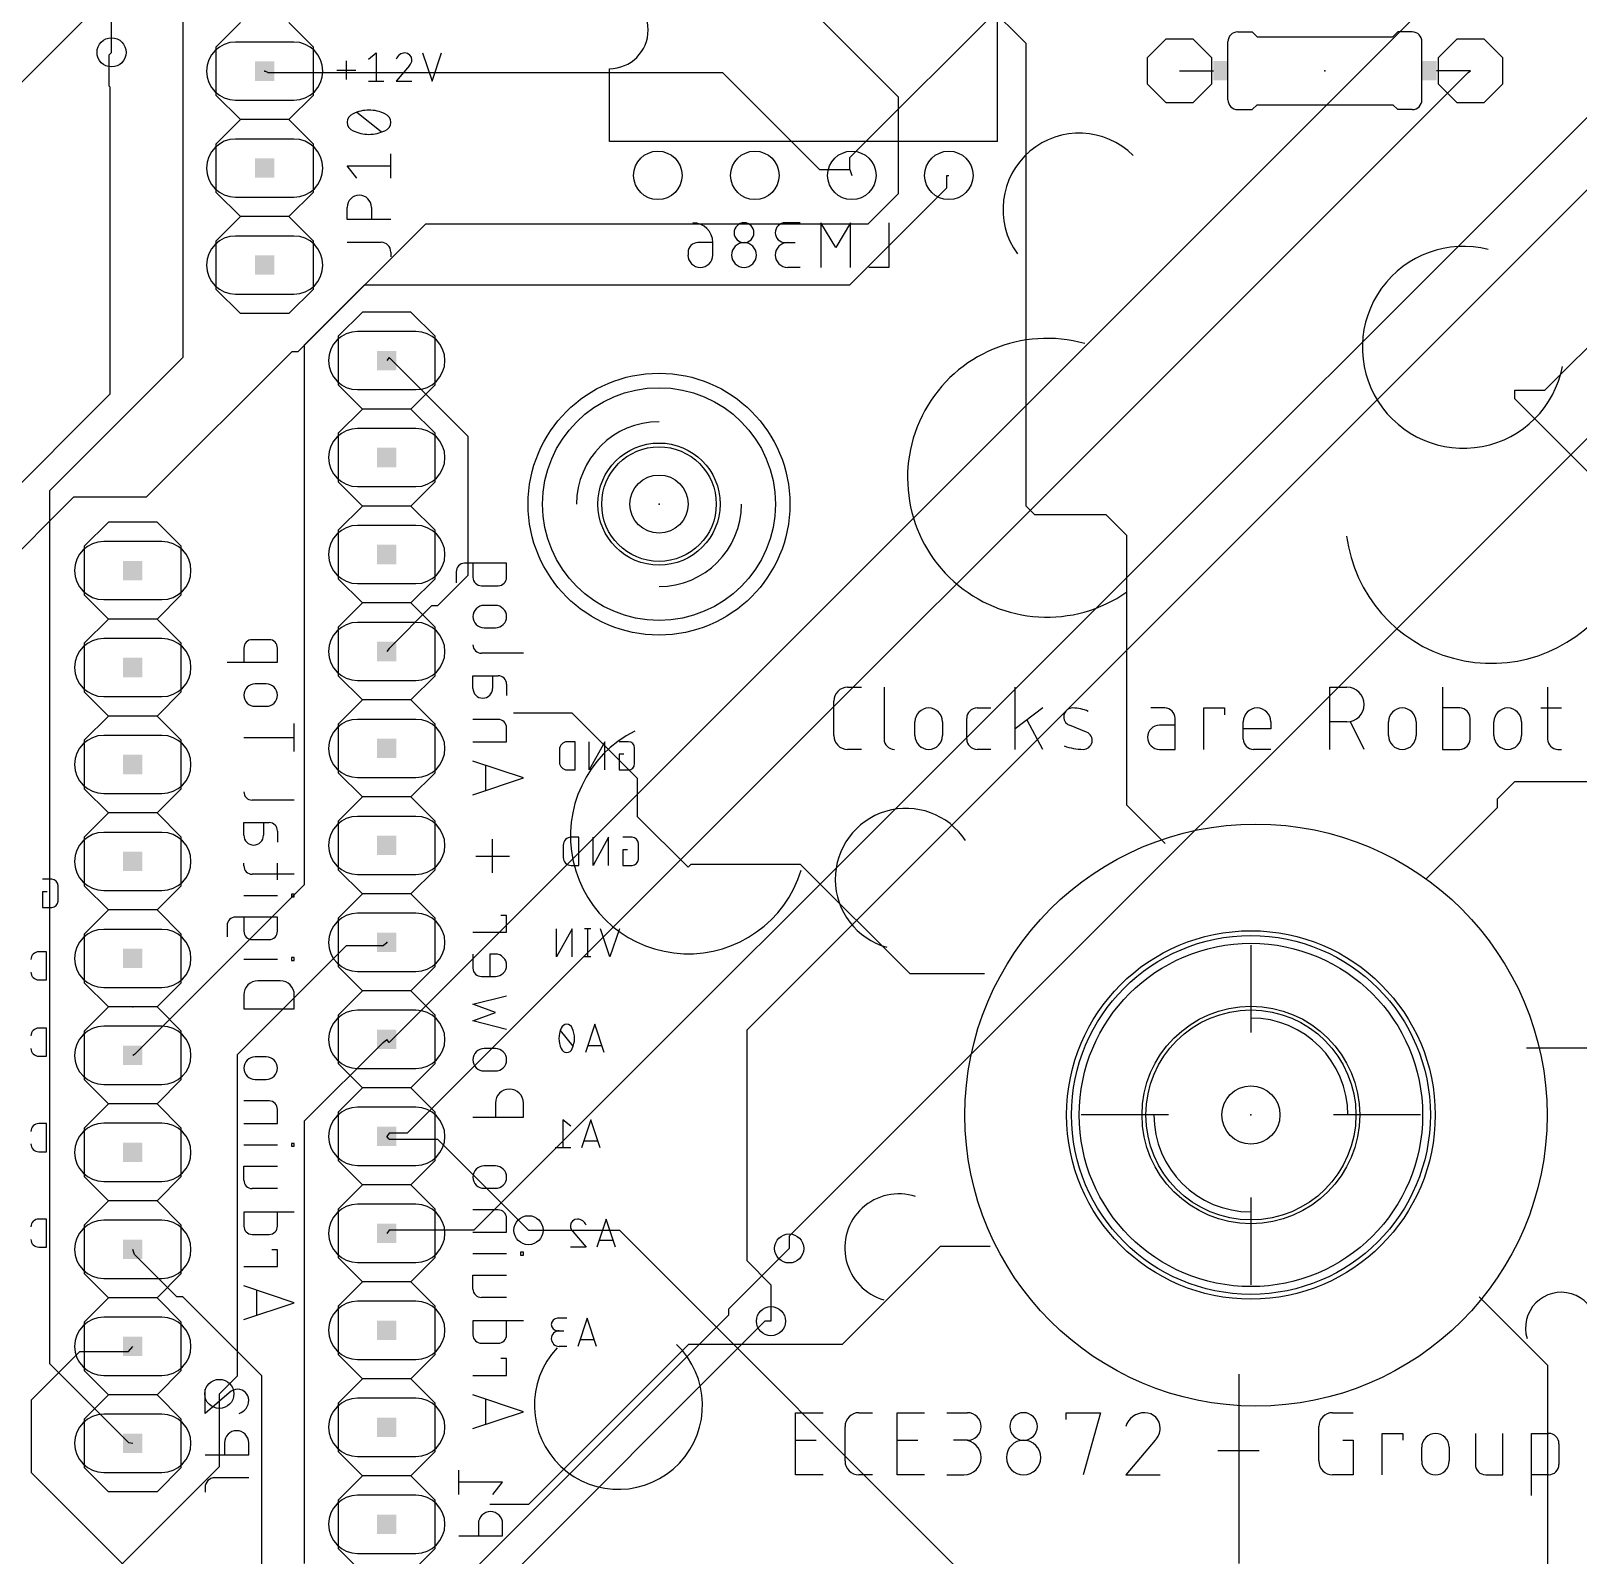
# Model space of a CAD drawing. Extents: x -9 to 98, y -9 to 98.
# Drawn here: x 12.05 to 52.57, y 31.97 to 71.89 of the extents above; entities that cross this region are included whole.
import ezdxf

# ---------------------------------------------------------------- set-up
doc = ezdxf.new("R2010")
doc.units = 0
for name, color, linetype in [('1', 12, 'CONTINUOUS'), ('16', 132, 'CONTINUOUS'), ('17', 110, 'CONTINUOUS'), ('18', 110, 'CONTINUOUS'), ('20', 31, 'CONTINUOUS'), ('21', 253, 'CONTINUOUS'), ('22', 253, 'CONTINUOUS'), ('23', 53, 'CONTINUOUS'), ('24', 53, 'CONTINUOUS'), ('25', 253, 'CONTINUOUS'), ('26', 253, 'CONTINUOUS'), ('39', 12, 'CONTINUOUS'), ('40', 132, 'CONTINUOUS'), ('41', 12, 'CONTINUOUS'), ('42', 132, 'CONTINUOUS'), ('51', 253, 'CONTINUOUS'), ('52', 253, 'CONTINUOUS')]:
    doc.layers.add(name, color=color, linetype=linetype)

# ---------------------------------------------------------------- blocks, each defined once
blk = doc.blocks.new('ROUNDP')
blk.add_circle((0, 0), 0.5)
blk = doc.blocks.new('RECT')
blk.add_solid([(-0.5, -0.5), (0.5, -0.5), (-0.5, 0.5), (0.5, 0.5)])
blk = doc.blocks.new('LONGP100')
blk.add_lwpolyline([(-0.5, -0.5), (0.5, -0.5, 1), (0.5, 0.5), (-0.5, 0.5, 1)], format="xyb", close=True)
blk = doc.blocks.new('OCTAGONP')
blk.add_lwpolyline([(-0.5, -0.2071), (-0.5, 0.2071), (-0.2071, 0.5), (0.2071, 0.5), (0.5, 0.2071), (0.5, -0.2071), (0.2071, -0.5), (-0.2071, -0.5)], close=True)
blk = doc.blocks.new('ROUNDV')
blk.add_circle((0, 0), 0.5)

msp = doc.modelspace()

# ---------------------------------------------------------------- linework, layer by layer
at = {"layer": '1'}
for p, q in [((17.145, 75.8825), (10.3187, 69.0563)), ((29.6863, 75.2475), (34.7662, 70.1675)), ((16.0338, 72.5487), (16.0338, 63.3413)), ((21.4313, 45.4025), (48.895, 72.8663)), ((14.099, 71.266), (14.164, 71.331)), ((14.099, 70.446), (14.099, 71.266)), ((54.2925, 71.12), (23.6538, 40.4813)), ((18.2563, 70.8025), (18.1745, 70.8398)), ((18.2563, 70.8025), (30.1625, 70.8025)), ((49.6887, 70.8025), (21.9075, 43.0213)), ((30.1625, 70.8025), (32.7025, 68.2625)), ((49.6887, 70.8025), (49.75, 70.85)), ((14.1285, 70.4165), (14.099, 70.446)), ((14.1285, 62.3885), (14.1285, 70.4165)), ((34.7662, 70.1675), (34.7662, 67.6275)), ((53.34, 68.2625), (30.7975, 45.72)), ((59.8488, 68.2625), (31.9088, 40.3225)), ((32.7025, 68.2625), (33.4963, 68.2625)), ((33.4963, 68.2625), (33.55, 68.11)), ((34.7662, 67.6275), (33.9725, 66.8338)), ((22.3838, 66.8338), (19.2088, 63.6588)), ((33.9725, 66.8338), (22.3838, 66.8338)), ((19.2088, 63.6588), (19.2088, 49.53)), ((16.0338, 63.3413), (12.5412, 59.8488)), ((21.4313, 63.3413), (21.37, 63.26)), ((21.4313, 63.3413), (23.495, 61.2775)), ((9.8425, 58.1025), (14.1285, 62.3885)), ((23.495, 61.2775), (23.495, 57.6263)), ((12.5412, 59.8488), (12.5412, 36.9888)), ((23.495, 57.6263), (22.7013, 56.8325)), ((22.5425, 56.8325), (21.4313, 55.7213)), ((22.7013, 56.8325), (22.5425, 56.8325)), ((21.4313, 55.7213), (21.37, 55.64)), ((19.2088, 49.53), (14.7637, 45.085)), ((21.2725, 45.4025), (19.2088, 43.3388)), ((21.2725, 45.4025), (21.37, 45.48)), ((21.4313, 45.4025), (21.37, 45.48)), ((30.7975, 45.72), (30.7975, 39.6875)), ((14.7637, 45.085), (14.72, 45.06)), ((19.2088, 43.3388), (19.2088, 31.75)), ((21.4313, 43.0213), (21.37, 42.94)), ((21.9075, 43.0213), (21.4313, 43.0213)), ((21.4313, 40.4813), (21.37, 40.4)), ((23.6538, 40.4813), (21.4313, 40.4813)), ((25.0825, 40.4813), (27.4638, 40.4813)), ((27.4638, 40.4813), (44.45, 23.495)), ((31.9088, 40.3225), (31.9088, 40.005)), ((14.7637, 39.8463), (14.72, 39.98)), ((15.875, 38.735), (14.7637, 39.8463)), ((30.7975, 39.6875), (31.4325, 39.0525)), ((31.4325, 39.0525), (31.4325, 38.1)), ((16.0338, 38.735), (15.875, 38.735)), ((18.0975, 36.6713), (16.0338, 38.735)), ((12.5412, 36.9888), (14.605, 34.925)), ((18.0975, 31.2738), (18.0975, 36.6713)), ((16.9863, 34.29), (16.9863, 36.195)), ((14.605, 34.925), (14.72, 34.9)), ((12.8588, 30.1625), (16.9863, 34.29))]:
    msp.add_line(p, q, dxfattribs=at)
at = {"layer": '16'}
for p, q in [((14.164, 71.331), (14.164, 77.2561)), ((33.4963, 68.58), (37.6238, 72.7075)), ((33.4963, 68.2625), (33.4963, 68.58)), ((33.4963, 68.2625), (33.55, 68.11)), ((36.0363, 68.1038), (36.09, 68.11)), ((36.0363, 67.7863), (36.0363, 68.1038)), ((33.4963, 65.2463), (36.0363, 67.7863)), ((19.05, 63.5), (20.7963, 65.2463)), ((20.7963, 65.2463), (33.4963, 65.2463)), ((15.0813, 59.69), (18.8912, 63.5)), ((18.8912, 63.5), (19.05, 63.5)), ((7.9375, 54.4513), (13.1763, 59.69)), ((13.1763, 59.69), (15.0813, 59.69)), ((17.4625, 45.085), (20.32, 47.9425)), ((20.32, 47.9425), (21.2725, 47.9425)), ((21.2725, 47.9425), (21.37, 48.02)), ((17.4625, 36.6713), (17.4625, 45.085)), ((21.4313, 42.8625), (21.37, 42.94)), ((21.4313, 42.8625), (22.7013, 42.8625)), ((22.7013, 42.8625), (25.0825, 40.4813)), ((31.9088, 40.005), (30.3213, 38.4175)), ((30.3213, 38.2587), (22.86, 30.7975)), ((31.2738, 38.1), (23.6538, 30.48)), ((30.3213, 38.4175), (30.3213, 38.2587)), ((31.4325, 38.1), (31.2738, 38.1)), ((12.065, 36.0363), (13.335, 37.3062)), ((13.335, 37.3062), (14.605, 37.3062)), ((14.605, 37.3062), (14.72, 37.44)), ((16.9863, 36.195), (17.4625, 36.6713)), ((12.065, 34.1313), (12.065, 36.0363)), ((15.3988, 30.7975), (12.065, 34.1313))]:
    msp.add_line(p, q, dxfattribs=at)
at = {"layer": '20'}
for centre, radius in [((28.5, 59.5), 1.5), ((44, 43.5), 2.75)]:
    msp.add_circle(centre, radius, dxfattribs=at)
at = {"layer": '21'}
for p, q in [((38.1127, 71.5645), (37.0967, 72.5805)), ((16.9045, 71.4748), (17.5395, 72.1098)), ((18.8095, 72.1098), (19.4445, 71.4748)), ((16.9045, 70.2048), (16.9045, 71.4748)), ((19.4445, 71.4748), (19.4445, 70.2048)), ((20.8883, 71.152), (21.0929, 71.3157)), ((21.0929, 71.3157), (21.0929, 70.5791)), ((22.3104, 71.3157), (22.556, 70.5791)), ((22.556, 70.5791), (22.8015, 71.3157)), ((38.1127, 59.4487), (38.1127, 71.5645)), ((20.3126, 70.62), (20.3126, 71.1111)), ((21.9677, 70.9883), (21.6198, 70.5791)), ((20.0671, 70.8656), (20.5582, 70.8656)), ((20.8883, 70.5791), (21.2975, 70.5791)), ((21.6198, 70.5791), (22.0291, 70.5791)), ((17.5395, 69.5698), (16.9045, 70.2048)), ((19.4445, 70.2048), (18.8095, 69.5698)), ((17.5395, 69.5698), (16.9045, 68.9348)), ((18.8095, 69.5698), (17.5395, 69.5698)), ((19.4445, 68.9348), (18.8095, 69.5698)), ((16.9045, 67.6648), (16.9045, 68.9348)), ((19.4445, 68.9348), (19.4445, 67.6648)), ((51.7017, 62.484), (57.4421, 68.2244)), ((17.5395, 67.0298), (16.9045, 67.6648)), ((19.4445, 67.6648), (18.8095, 67.0298)), ((17.5395, 67.0298), (16.9045, 66.3948)), ((18.8095, 67.0298), (17.5395, 67.0298)), ((19.4445, 66.3948), (18.8095, 67.0298)), ((16.9045, 65.1248), (16.9045, 66.3948)), ((19.4445, 66.3948), (19.4445, 65.1248)), ((17.5395, 64.4898), (16.9045, 65.1248)), ((19.4445, 65.1248), (18.8095, 64.4898)), ((18.8095, 64.4898), (17.5395, 64.4898)), ((50.9143, 62.2554), (50.9143, 62.484)), ((50.9143, 62.484), (51.7017, 62.484)), ((53.2511, 59.9186), (50.9143, 62.2554)), ((38.3413, 59.2201), (38.1127, 59.4487)), ((40.2082, 59.2201), (38.3413, 59.2201)), ((40.7543, 58.674), (40.2082, 59.2201)), ((40.7543, 57.2008), (40.7543, 58.674)), ((40.7543, 51.6128), (40.7543, 57.2008)), ((33.4374, 54.7018), (33.7987, 54.7018)), ((34.3925, 54.7018), (34.3925, 53.3471)), ((37.8246, 53.0762), (37.8246, 54.7018)), ((46.0632, 53.0762), (46.0632, 54.7018)), ((46.0632, 54.7018), (46.5148, 54.7018)), ((49.0174, 54.7018), (49.0174, 53.0762)), ((51.7704, 54.7018), (51.7704, 53.3471)), ((33.0762, 53.4374), (33.0762, 54.3406)), ((26.2255, 54.0258), (24.6888, 54.0258)), ((27.94, 52.3113), (26.2255, 54.0258)), ((36.559, 53.3471), (36.559, 53.889)), ((36.8299, 54.1599), (37.1912, 54.1599)), ((38.5471, 54.1599), (37.8246, 53.6181)), ((41.7429, 54.1599), (41.3817, 54.1599)), ((42.0139, 53.0762), (42.0139, 53.889)), ((42.7661, 53.0762), (42.7661, 54.1599)), ((42.7661, 54.1599), (43.308, 54.1599)), ((43.308, 54.1599), (43.308, 53.9793)), ((49.469, 54.1599), (49.0174, 54.1599)), ((49.7399, 53.3471), (49.7399, 53.889)), ((51.5898, 54.1599), (52.1316, 54.1599)), ((35.2025, 53.4374), (35.2025, 53.7987)), ((35.925, 53.7987), (35.925, 53.4374)), ((38.5471, 53.0762), (38.1407, 53.8438)), ((39.6973, 53.5278), (39.2458, 53.7084)), ((42.0139, 53.7084), (41.6075, 53.7084)), ((43.7997, 53.3471), (43.7997, 53.7987)), ((44.5222, 53.6181), (43.7997, 53.6181)), ((44.5222, 53.7987), (44.5222, 53.6181)), ((46.5148, 53.7987), (46.0632, 53.7987)), ((46.9663, 53.0762), (46.6051, 53.7987)), ((47.6033, 53.4374), (47.6033, 53.7987)), ((48.3258, 53.7987), (48.3258, 53.4374)), ((50.3648, 53.4374), (50.3648, 53.7987)), ((51.0873, 53.7987), (51.0873, 53.4374)), ((33.7987, 53.0762), (33.4374, 53.0762)), ((37.1912, 53.0762), (36.8299, 53.0762)), ((41.6075, 53.0762), (42.0139, 53.0762)), ((44.5222, 53.0762), (44.0706, 53.0762)), ((49.0174, 53.0762), (49.469, 53.0762)), ((52.0413, 53.0762), (52.1316, 53.0762)), ((27.94, 51.308), (27.94, 52.3113)), ((50.4571, 51.7779), (50.9143, 52.2351)), ((50.9143, 52.2351), (54.102, 52.2351)), ((41.7576, 50.6095), (40.7543, 51.6128)), ((48.5902, 49.6824), (50.4571, 51.5493)), ((50.4571, 51.5493), (50.4571, 51.7779)), ((29.2608, 49.9872), (27.94, 51.308)), ((29.337, 50.0634), (29.2608, 49.9872)), ((32.2072, 50.0634), (29.337, 50.0634)), ((35.0774, 47.1932), (32.2072, 50.0634)), ((44, 47.945), (44, 45.659)), ((37.0205, 47.1932), (35.0774, 47.1932)), ((51.2191, 45.2628), (59.436, 45.2628)), ((41.841, 43.5), (39.555, 43.5)), ((48.445, 43.5), (46.159, 43.5)), ((44, 41.341), (44, 39.055)), ((35.8648, 40.0558), (33.2994, 37.4904)), ((37.1729, 40.0558), (35.8648, 40.0558)), ((49.9745, 38.735), (51.7652, 36.9443)), ((29.2735, 37.4904), (25.0825, 33.2994)), ((33.2994, 37.4904), (29.2735, 37.4904)), ((51.7652, 36.9443), (51.7652, 30.4292)), ((43.688, 36.7157), (43.688, 31.75)), ((32.0762, 34.0762), (32.0762, 35.7018)), ((32.0762, 35.7018), (32.7987, 35.7018)), ((33.7331, 35.7018), (34.0944, 35.7018)), ((34.7335, 34.0762), (34.7335, 35.7018)), ((34.7335, 35.7018), (35.456, 35.7018)), ((36.0331, 35.7018), (36.575, 35.7018)), ((39.1594, 35.5212), (39.1594, 35.7018)), ((39.1594, 35.7018), (40.0625, 35.7018)), ((40.0625, 35.7018), (39.6109, 34.0762)), ((46.1378, 35.7018), (46.6797, 35.7018)), ((33.3719, 34.4374), (33.3719, 35.3406)), ((45.7766, 34.4374), (45.7766, 35.3406)), ((32.0762, 34.9793), (32.6181, 34.9793)), ((34.7335, 34.9793), (35.2754, 34.9793)), ((36.575, 34.9793), (36.2138, 34.9793)), ((41.4901, 34.9793), (40.7225, 34.0762)), ((46.4088, 34.9793), (46.6797, 34.9793)), ((46.6797, 34.9793), (46.6797, 34.0762)), ((47.4385, 34.0762), (47.4385, 35.1599)), ((47.4385, 35.1599), (47.9804, 35.1599)), ((47.9804, 35.1599), (47.9804, 34.9793)), ((49.8789, 35.1599), (49.8789, 34.3471)), ((50.6014, 34.0762), (50.6014, 35.1599)), ((51.3452, 33.5343), (51.3452, 35.1599)), ((51.3452, 35.1599), (51.7967, 35.1599)), ((52.0676, 34.889), (52.0676, 34.3471)), ((43.1332, 34.7084), (44.2169, 34.7084)), ((48.4721, 34.4374), (48.4721, 34.7987)), ((49.1946, 34.7987), (49.1946, 34.4374)), ((32.7987, 34.0762), (32.0762, 34.0762)), ((34.0944, 34.0762), (33.7331, 34.0762)), ((35.456, 34.0762), (34.7335, 34.0762)), ((36.0331, 34.0762), (36.4847, 34.0762)), ((40.7225, 34.0762), (41.6256, 34.0762)), ((46.6797, 34.0762), (46.1378, 34.0762)), ((50.1498, 34.0762), (50.6014, 34.0762)), ((51.7967, 34.0762), (51.3452, 34.0762)), ((25.0825, 33.2994), (24.0665, 33.2994))]:
    msp.add_line(p, q, dxfattribs=at)
for centre, radius in [((44.1325, 43.4975), 7.6228), ((44, 43.5), 4.4958), ((44, 43.5), 2.85)]:
    msp.add_circle(centre, radius, dxfattribs=at)
for centre, radius, start, end in [((21.8449, 71.0791), 0.2366, 90.0001, 162.0546), ((21.8449, 71.1316), 0.1842, 0, 90), ((21.8313, 71.1316), 0.1978, 313.6027, 359.9995), ((39.5065, 67.2184), 1.9978, 44.9903, 215.697), ((49.5633, 63.6056), 2.6432, 75.7073, 349.1119), ((38.6591, 60.1899), 3.6502, 74.2586, 305.0288), ((50.298, 59.1503), 3.822, 187.3513, 322.4276), ((33.4374, 54.3406), 0.3612, 90.0005, 180), ((46.5148, 54.2502), 0.4516, 270, 90), ((35.5638, 53.7987), 0.3612, 0, 180), ((36.8299, 53.889), 0.2709, 90, 180), ((39.3328, 53.9258), 0.2342, 89.1818, 248.1988), ((39.3215, 53.1345), 1.0256, 65.7611, 89.1818), ((41.7429, 53.889), 0.2709, 0, 90), ((44.1609, 53.7987), 0.3612, 0, 180), ((47.9645, 53.7987), 0.3612, 0, 180), ((49.469, 53.889), 0.2709, 0, 90), ((50.726, 53.7987), 0.3612, 0, 180), ((29.2665, 50.8069), 3.0862, 117.0337, 343.1256), ((39.6104, 53.3103), 0.2342, 269.1818, 68.1988), ((41.6075, 53.3923), 0.3161, 90, 270), ((33.4374, 53.4374), 0.3612, 180, 270), ((34.6635, 53.3471), 0.2709, 180, 270), ((35.5638, 53.4374), 0.3612, 180, 0), ((36.8299, 53.3471), 0.2709, 180, 270), ((39.6289, 54.6076), 1.5316, 250.2089, 269.1818), ((44.0706, 53.3471), 0.2709, 180, 270), ((47.9645, 53.4374), 0.3612, 180, 0), ((49.469, 53.3471), 0.2709, 270, 359.9993), ((50.726, 53.4374), 0.3612, 180, 0), ((52.0413, 53.3471), 0.2709, 180, 270), ((34.9698, 49.6765), 1.8541, 32.9762, 254.2907), ((34.7793, 40.019), 1.4144, 71.9704, 254.089), ((52.1298, 37.9165), 0.9388, 12.0606, 196.9527), ((27.438, 35.8965), 2.2011, 136.8636, 46.3963), ((33.7331, 35.3406), 0.3612, 90.0005, 180), ((36.575, 35.3406), 0.3612, 270, 90), ((38.0478, 35.3406), 0.3612, 0, 180), ((41.2192, 35.1797), 0.5221, 90.0001, 162.0549), ((41.2192, 35.2954), 0.4064, 0, 90), ((46.1378, 35.3406), 0.3612, 90.0005, 180), ((38.0478, 35.3406), 0.3612, 180, 0), ((41.1891, 35.2954), 0.4365, 313.6036, 359.9997), ((36.4847, 34.5278), 0.4516, 270, 90), ((38.0478, 34.5278), 0.4516, 0, 180), ((48.8333, 34.7987), 0.3612, 0, 180), ((51.7967, 34.889), 0.2709, 0.0007, 90), ((38.0478, 34.5278), 0.4516, 180, 0), ((33.7331, 34.4374), 0.3612, 180, 270), ((46.1378, 34.4374), 0.3612, 180, 270), ((48.8333, 34.4374), 0.3612, 180, 0), ((50.1498, 34.3471), 0.2709, 180, 270), ((51.7967, 34.3471), 0.2709, 270, 0)]:
    msp.add_arc(centre, radius, start, end, dxfattribs=at)
at = {"layer": '22'}
for p, q in [((37.36, 68.999), (37.36, 74.841)), ((43.654, 71.866), (44.035, 71.866)), ((44.162, 71.739), (44.035, 71.866)), ((44.162, 71.739), (47.718, 71.739)), ((47.718, 71.739), (47.845, 71.866)), ((48.226, 71.866), (47.845, 71.866)), ((43.4, 70.088), (43.4, 71.612)), ((48.48, 70.088), (48.48, 71.612)), ((27.2, 68.999), (27.2, 70.904)), ((43.654, 69.834), (44.035, 69.834)), ((44.162, 69.961), (44.035, 69.834)), ((44.162, 69.961), (47.718, 69.961)), ((47.718, 69.961), (47.845, 69.834)), ((48.226, 69.834), (47.845, 69.834)), ((37.36, 68.999), (27.2, 68.999)), ((32.1944, 66.8682), (31.8049, 66.8682)), ((33.1271, 66.2191), (32.7376, 66.8682)), ((32.7376, 66.8682), (32.7376, 65.6998)), ((33.5166, 66.8682), (33.1271, 66.2191)), ((33.5166, 65.6998), (33.5166, 66.8682)), ((34.5162, 66.8682), (34.5162, 65.6998)), ((29.2593, 66.0893), (29.2593, 66.0244)), ((29.9084, 66.3489), (29.5189, 66.3489)), ((29.9084, 66.0244), (29.9084, 66.3489)), ((31.8049, 66.3489), (32.0645, 66.3489)), ((32.1944, 65.6998), (31.8698, 65.6998)), ((34.5162, 65.6998), (33.9969, 65.6998)), ((20.735, 64.53), (20.1, 63.895)), ((22.005, 64.53), (20.735, 64.53)), ((22.64, 63.895), (22.005, 64.53)), ((20.1, 63.895), (20.1, 62.625)), ((22.64, 62.625), (22.64, 63.895)), ((20.1, 62.625), (20.735, 61.99)), ((22.005, 61.99), (22.64, 62.625)), ((20.735, 61.99), (20.1, 61.355)), ((22.005, 61.99), (20.735, 61.99)), ((22.64, 61.355), (22.005, 61.99)), ((20.1, 61.355), (20.1, 60.085)), ((22.64, 60.085), (22.64, 61.355)), ((20.1, 60.085), (20.735, 59.45)), ((22.005, 59.45), (22.64, 60.085)), ((20.735, 59.45), (20.1, 58.815)), ((22.005, 59.45), (20.735, 59.45)), ((22.64, 58.815), (22.005, 59.45)), ((14.085, 59.03), (13.45, 58.395)), ((15.355, 59.03), (14.085, 59.03)), ((15.99, 58.395), (15.355, 59.03)), ((20.1, 58.815), (20.1, 57.545)), ((22.64, 57.545), (22.64, 58.815)), ((13.45, 58.395), (13.45, 57.125)), ((15.99, 57.125), (15.99, 58.395)), ((24.5089, 57.9492), (23.4083, 57.9492)), ((23.6284, 57.9492), (23.6284, 57.5823)), ((24.5089, 57.5823), (24.5089, 57.9492)), ((20.1, 57.545), (20.735, 56.91)), ((22.005, 56.91), (22.64, 57.545)), ((23.1881, 57.7291), (23.1881, 57.4356)), ((23.8485, 57.3622), (24.2888, 57.3622)), ((14.085, 56.49), (13.45, 57.125)), ((15.99, 57.125), (15.355, 56.49)), ((20.735, 56.91), (20.1, 56.275)), ((22.005, 56.91), (20.735, 56.91)), ((22.64, 56.275), (22.005, 56.91)), ((24.2154, 56.846), (23.9219, 56.846)), ((14.085, 56.49), (13.45, 55.855)), ((15.355, 56.49), (14.085, 56.49)), ((15.99, 55.855), (15.355, 56.49)), ((18.2888, 55.9492), (17.8485, 55.9492)), ((20.1, 56.275), (20.1, 55.005)), ((22.64, 55.005), (22.64, 56.275)), ((23.9219, 56.259), (24.2154, 56.259)), ((13.45, 55.855), (13.45, 54.585)), ((15.99, 54.585), (15.99, 55.855)), ((17.6284, 55.7291), (17.6284, 55.3622)), ((18.5089, 55.3622), (18.5089, 55.7291)), ((24.9492, 55.5943), (23.8485, 55.5943)), ((17.1881, 55.3622), (18.5089, 55.3622)), ((18.2154, 54.7908), (17.9219, 54.7908)), ((20.735, 54.37), (20.1, 55.005)), ((22.64, 55.005), (22.005, 54.37)), ((23.6284, 54.6746), (23.6284, 55.0048)), ((23.6284, 55.0048), (24.2888, 55.0048)), ((24.142, 55.0048), (24.142, 54.6746)), ((24.5089, 54.7847), (24.5089, 54.4912)), ((13.45, 54.585), (14.085, 53.95)), ((15.355, 53.95), (15.99, 54.585)), ((20.735, 54.37), (20.1, 53.735)), ((22.005, 54.37), (20.735, 54.37)), ((22.64, 53.735), (22.005, 54.37)), ((14.085, 53.95), (13.45, 53.315)), ((15.355, 53.95), (14.085, 53.95)), ((15.99, 53.315), (15.355, 53.95)), ((17.9219, 54.2038), (18.2154, 54.2038)), ((18.9492, 53.0209), (18.9492, 53.7547)), ((20.1, 53.735), (20.1, 52.465)), ((22.64, 52.465), (22.64, 53.735)), ((24.2888, 53.8589), (23.6284, 53.8589)), ((24.5089, 53.2719), (24.5089, 53.6388)), ((13.45, 53.315), (13.45, 52.045)), ((15.99, 52.045), (15.99, 53.315)), ((17.6284, 53.3878), (18.9492, 53.3878)), ((23.6284, 53.2719), (24.5089, 53.2719)), ((26.3013, 53.2747), (26.0967, 53.2747)), ((26.3013, 52.5381), (26.3013, 53.2747)), ((27.0816, 53.2747), (26.6724, 52.5381)), ((26.6724, 52.5381), (26.6724, 53.2747)), ((27.0816, 52.5381), (27.0816, 53.2747)), ((27.6982, 53.2747), (27.4527, 53.2747)), ((27.8619, 52.7018), (27.8619, 53.111)), ((24.9492, 52.3279), (23.6284, 52.7682)), ((25.8921, 53.0701), (25.8921, 52.7427)), ((27.5754, 52.9473), (27.4527, 52.9473)), ((27.4527, 52.9473), (27.4527, 52.5381)), ((20.1, 52.465), (20.735, 51.83)), ((22.005, 51.83), (22.64, 52.465)), ((23.6284, 51.8877), (24.9492, 52.3279)), ((23.9586, 52.6581), (23.9586, 51.9977)), ((26.0967, 52.5381), (26.3013, 52.5381)), ((27.4527, 52.5381), (27.6982, 52.5381)), ((13.45, 52.045), (14.085, 51.41)), ((15.355, 51.41), (15.99, 52.045)), ((18.9492, 51.747), (17.8485, 51.747)), ((20.735, 51.83), (20.1, 51.195)), ((22.005, 51.83), (20.735, 51.83)), ((22.64, 51.195), (22.005, 51.83)), ((14.085, 51.41), (13.45, 50.775)), ((15.355, 51.41), (14.085, 51.41)), ((15.99, 50.775), (15.355, 51.41)), ((17.6284, 50.8273), (17.6284, 51.1575)), ((17.6284, 51.1575), (18.2888, 51.1575)), ((18.142, 51.1575), (18.142, 50.8273)), ((20.1, 51.195), (20.1, 49.925)), ((22.64, 49.925), (22.64, 51.195)), ((13.45, 50.775), (13.45, 49.505)), ((15.99, 49.505), (15.99, 50.775)), ((18.5089, 50.9373), (18.5089, 50.6438)), ((24.142, 49.8394), (24.142, 50.72)), ((26.4013, 50.7747), (26.1967, 50.7747)), ((26.4013, 50.0381), (26.4013, 50.7747)), ((27.1816, 50.7747), (26.7724, 50.0381)), ((26.7724, 50.0381), (26.7724, 50.7747)), ((27.1816, 50.0381), (27.1816, 50.7747)), ((27.7982, 50.7747), (27.5527, 50.7747)), ((23.7018, 50.2797), (24.5823, 50.2797)), ((25.9921, 50.5701), (25.9921, 50.2427)), ((27.6754, 50.4473), (27.5527, 50.4473)), ((27.5527, 50.4473), (27.5527, 50.0381)), ((27.9619, 50.2018), (27.9619, 50.611)), ((17.6284, 50.0257), (17.6284, 50.0991)), ((18.5089, 49.6588), (18.5089, 50.0991)), ((20.1, 49.925), (20.735, 49.29)), ((22.005, 49.29), (22.64, 49.925)), ((26.1967, 50.0381), (26.4013, 50.0381)), ((27.5527, 50.0381), (27.7982, 50.0381)), ((12.5982, 49.6747), (12.3527, 49.6747)), ((12.7619, 49.1018), (12.7619, 49.511)), ((14.085, 48.87), (13.45, 49.505)), ((15.99, 49.505), (15.355, 48.87)), ((18.9492, 49.8056), (17.8485, 49.8056)), ((12.4754, 49.3473), (12.3527, 49.3473)), ((12.3527, 49.3473), (12.3527, 48.9381)), ((17.6284, 49.2487), (18.5089, 49.2487)), ((18.9492, 49.2853), (18.8758, 49.2853)), ((18.8758, 49.2853), (18.8758, 49.212)), ((18.8758, 49.212), (18.9492, 49.212)), ((18.9492, 49.212), (18.9492, 49.2853)), ((20.735, 49.29), (20.1, 48.655)), ((22.005, 49.29), (20.735, 49.29)), ((22.64, 48.655), (22.005, 49.29)), ((12.3527, 48.9381), (12.5982, 48.9381)), ((14.085, 48.87), (13.45, 48.235)), ((15.355, 48.87), (14.085, 48.87)), ((15.99, 48.235), (15.355, 48.87)), ((18.5089, 48.6825), (17.4083, 48.6825)), ((17.6284, 48.6825), (17.6284, 48.3156)), ((18.5089, 48.3156), (18.5089, 48.6825)), ((20.1, 48.655), (20.1, 47.385)), ((22.64, 47.385), (22.64, 48.655)), ((24.5089, 48.7266), (24.3622, 48.7266)), ((24.5089, 48.2863), (24.5089, 48.7266)), ((13.45, 48.235), (13.45, 46.965)), ((15.99, 46.965), (15.99, 48.235)), ((17.1881, 48.4624), (17.1881, 48.1688)), ((23.6284, 48.2863), (24.5089, 48.2863)), ((26.2262, 48.3747), (25.8169, 47.6381)), ((25.8169, 47.6381), (25.8169, 48.3747)), ((26.2262, 47.6381), (26.2262, 48.3747)), ((26.713, 48.3747), (26.5493, 48.3747)), ((26.6312, 48.3747), (26.6312, 47.6381)), ((27.2164, 47.6381), (26.9708, 48.3747)), ((27.4619, 48.3747), (27.2164, 47.6381)), ((17.8485, 48.0955), (18.2888, 48.0955)), ((12.4619, 47.7747), (12.2573, 47.7747)), ((12.4619, 47.0381), (12.4619, 47.7747)), ((17.6284, 47.5845), (18.5089, 47.5845)), ((18.9492, 47.6211), (18.8758, 47.6211)), ((18.8758, 47.6211), (18.8758, 47.5478)), ((18.8758, 47.5478), (18.9492, 47.5478)), ((18.9492, 47.5478), (18.9492, 47.6211)), ((23.6284, 47.7142), (23.6284, 47.3473)), ((24.2154, 47.7142), (24.0687, 47.7142)), ((24.0687, 47.7142), (24.0687, 47.1272)), ((26.713, 47.6381), (26.5493, 47.6381)), ((12.2573, 47.0381), (12.4619, 47.0381)), ((18.5823, 47.0126), (17.9953, 47.0126)), ((20.735, 46.75), (20.1, 47.385)), ((22.64, 47.385), (22.005, 46.75)), ((23.8485, 47.1272), (24.2154, 47.1272)), ((13.45, 46.965), (14.085, 46.33)), ((15.355, 46.33), (15.99, 46.965)), ((17.6284, 46.6457), (17.6284, 46.2788)), ((18.9492, 46.2788), (18.9492, 46.6457)), ((20.735, 46.75), (20.1, 46.115)), ((22.005, 46.75), (20.735, 46.75)), ((22.64, 46.115), (22.005, 46.75)), ((23.6284, 46.4033), (24.5089, 46.6234)), ((14.085, 46.33), (13.45, 45.695)), ((15.355, 46.33), (14.085, 46.33)), ((15.99, 45.695), (15.355, 46.33)), ((17.6284, 46.2788), (18.9492, 46.2788)), ((24.2154, 46.1832), (23.6284, 46.4033)), ((20.1, 46.115), (20.1, 44.845)), ((22.64, 44.845), (22.64, 46.115)), ((23.6284, 45.963), (24.2154, 46.1832)), ((24.5089, 45.7429), (23.6284, 45.963)), ((26.8164, 45.8747), (26.5708, 45.1381)), ((27.0619, 45.1381), (26.8164, 45.8747)), ((12.4619, 45.7747), (12.2573, 45.7747)), ((12.4619, 45.0381), (12.4619, 45.7747)), ((13.45, 45.695), (13.45, 44.425)), ((15.99, 44.425), (15.99, 45.695)), ((26.2485, 45.3018), (25.9212, 45.711)), ((12.2573, 45.0381), (12.4619, 45.0381)), ((18.2154, 45.0189), (17.9219, 45.0189)), ((24.2154, 45.2392), (23.9219, 45.2392)), ((26.6322, 45.3223), (27.0005, 45.3223)), ((20.1, 44.845), (20.735, 44.21)), ((22.005, 44.21), (22.64, 44.845)), ((23.9219, 44.6522), (24.2154, 44.6522)), ((13.45, 44.425), (14.085, 43.79)), ((15.355, 43.79), (15.99, 44.425)), ((17.9219, 44.4319), (18.2154, 44.4319)), ((20.735, 44.21), (20.1, 43.575)), ((22.005, 44.21), (20.735, 44.21)), ((22.64, 43.575), (22.005, 44.21)), ((14.085, 43.79), (13.45, 43.155)), ((15.355, 43.79), (14.085, 43.79)), ((15.99, 43.155), (15.355, 43.79)), ((18.2888, 43.8668), (17.6284, 43.8668)), ((24.2154, 43.8115), (24.2154, 43.4446)), ((24.9492, 43.4446), (24.9492, 43.8115)), ((18.5089, 43.2798), (18.5089, 43.6467)), ((20.1, 43.575), (20.1, 42.305)), ((22.64, 42.305), (22.64, 43.575)), ((23.6284, 43.4446), (24.9492, 43.4446)), ((26.1895, 43.211), (25.9849, 43.3747)), ((25.9849, 43.3747), (25.9849, 42.6381)), ((26.7164, 43.3747), (26.4708, 42.6381)), ((26.9619, 42.6381), (26.7164, 43.3747)), ((12.4619, 43.2747), (12.2573, 43.2747)), ((12.4619, 42.5381), (12.4619, 43.2747)), ((13.45, 43.155), (13.45, 41.885)), ((15.99, 41.885), (15.99, 43.155)), ((17.6284, 43.2798), (18.5089, 43.2798)), ((17.6284, 42.7198), (18.5089, 42.7198)), ((18.9492, 42.7565), (18.8758, 42.7565)), ((18.8758, 42.7565), (18.8758, 42.6832)), ((18.8758, 42.6832), (18.9492, 42.6832)), ((18.9492, 42.6832), (18.9492, 42.7565)), ((26.1895, 42.6381), (25.7802, 42.6381)), ((26.5322, 42.8223), (26.9005, 42.8223)), ((12.2573, 42.5381), (12.4619, 42.5381)), ((17.6284, 41.793), (17.6284, 42.1599)), ((17.6284, 42.1599), (18.5089, 42.1599)), ((20.1, 42.305), (20.735, 41.67)), ((22.005, 41.67), (22.64, 42.305)), ((24.2154, 42.1668), (23.9219, 42.1668)), ((14.085, 41.25), (13.45, 41.885)), ((15.99, 41.885), (15.355, 41.25)), ((18.5089, 41.5729), (17.8485, 41.5729)), ((20.735, 41.67), (20.1, 41.035)), ((22.005, 41.67), (20.735, 41.67)), ((22.64, 41.035), (22.005, 41.67)), ((23.9219, 41.5798), (24.2154, 41.5798)), ((14.085, 41.25), (13.45, 40.615)), ((15.355, 41.25), (14.085, 41.25)), ((15.99, 40.615), (15.355, 41.25)), ((18.9492, 40.9589), (17.6284, 40.9589)), ((17.6284, 40.9589), (17.6284, 40.592)), ((18.5089, 40.592), (18.5089, 40.9589)), ((20.1, 41.035), (20.1, 39.765)), ((22.64, 39.765), (22.64, 41.035)), ((24.2888, 41.0147), (23.6284, 41.0147)), ((12.4619, 40.7747), (12.2573, 40.7747)), ((12.4619, 40.0381), (12.4619, 40.7747)), ((13.45, 40.615), (13.45, 39.345)), ((15.99, 39.345), (15.99, 40.615)), ((24.5089, 40.4277), (24.5089, 40.7945)), ((27.1164, 40.7747), (26.8708, 40.0381)), ((27.3619, 40.0381), (27.1164, 40.7747)), ((17.8485, 40.3718), (18.2888, 40.3718)), ((23.6284, 40.4277), (24.5089, 40.4277)), ((26.2416, 40.4473), (26.5895, 40.0381)), ((26.9322, 40.2223), (27.3005, 40.2223)), ((12.2573, 40.0381), (12.4619, 40.0381)), ((18.5089, 39.9719), (18.3622, 39.9719)), ((18.5089, 39.5317), (18.5089, 39.9719)), ((20.735, 39.13), (20.1, 39.765)), ((22.64, 39.765), (22.005, 39.13)), ((23.6284, 39.8677), (24.5089, 39.8677)), ((24.9492, 39.9044), (24.8758, 39.9044)), ((24.8758, 39.9044), (24.8758, 39.831)), ((24.8758, 39.831), (24.9492, 39.831)), ((24.9492, 39.831), (24.9492, 39.9044)), ((26.5895, 40.0381), (26.1802, 40.0381)), ((13.45, 39.345), (14.085, 38.71)), ((15.355, 38.71), (15.99, 39.345)), ((17.6284, 39.5317), (18.5089, 39.5317)), ((23.6284, 38.9409), (23.6284, 39.3078)), ((23.6284, 39.3078), (24.5089, 39.3078)), ((18.9492, 38.5807), (17.6284, 39.0209)), ((17.9586, 38.9109), (17.9586, 38.2505)), ((20.735, 39.13), (20.1, 38.495)), ((22.005, 39.13), (20.735, 39.13)), ((22.64, 38.495), (22.005, 39.13)), ((14.085, 38.71), (13.45, 38.075)), ((15.355, 38.71), (14.085, 38.71)), ((15.99, 38.075), (15.355, 38.71)), ((17.6284, 38.1404), (18.9492, 38.5807)), ((20.1, 38.495), (20.1, 37.225)), ((22.64, 37.225), (22.64, 38.495)), ((24.5089, 38.7208), (23.8485, 38.7208)), ((24.9492, 38.1067), (23.6284, 38.1067)), ((23.6284, 38.1067), (23.6284, 37.7399)), ((24.5089, 37.7399), (24.5089, 38.1067)), ((26.0895, 38.1747), (25.8439, 38.1747)), ((26.6164, 38.1747), (26.3708, 37.4381)), ((26.8619, 37.4381), (26.6164, 38.1747)), ((13.45, 38.075), (13.45, 36.805)), ((15.99, 36.805), (15.99, 38.075)), ((25.8439, 37.8473), (26.0076, 37.8473)), ((23.8485, 37.5197), (24.2888, 37.5197)), ((26.0895, 37.4381), (25.8849, 37.4381)), ((26.4322, 37.6223), (26.8005, 37.6223)), ((20.1, 37.225), (20.735, 36.59)), ((22.005, 36.59), (22.64, 37.225)), ((24.5089, 37.1198), (24.3622, 37.1198)), ((24.5089, 36.6796), (24.5089, 37.1198)), ((13.45, 36.805), (14.085, 36.17)), ((15.355, 36.17), (15.99, 36.805)), ((20.735, 36.59), (20.1, 35.955)), ((22.005, 36.59), (20.735, 36.59)), ((22.64, 35.955), (22.005, 36.59)), ((23.6284, 36.6796), (24.5089, 36.6796)), ((14.085, 36.17), (13.45, 35.535)), ((15.355, 36.17), (14.085, 36.17)), ((15.99, 35.535), (15.355, 36.17)), ((24.9492, 35.7285), (23.6284, 36.1688)), ((23.9586, 36.0588), (23.9586, 35.3984)), ((20.1, 35.955), (20.1, 34.685)), ((22.64, 34.685), (22.64, 35.955)), ((23.6284, 35.2883), (24.9492, 35.7285)), ((13.45, 35.535), (13.45, 34.265)), ((15.99, 34.265), (15.99, 35.535)), ((20.1, 34.685), (20.735, 34.05)), ((22.005, 34.05), (22.64, 34.685)), ((14.085, 33.63), (13.45, 34.265)), ((15.99, 34.265), (15.355, 33.63)), ((20.735, 34.05), (20.1, 33.415)), ((22.005, 34.05), (20.735, 34.05)), ((22.64, 33.415), (22.005, 34.05)), ((15.355, 33.63), (14.085, 33.63)), ((20.1, 33.415), (20.1, 32.145)), ((22.64, 32.145), (22.64, 33.415)), ((20.735, 31.51), (20.1, 32.145)), ((22.64, 32.145), (22.005, 31.51))]:
    msp.add_line(p, q, dxfattribs=at)
for radius in [3.429, 1.6]:
    msp.add_circle((28.5, 59.5), radius, dxfattribs=at)
for centre, radius, start, end in [((27.2, 71.92), 1.016, 270, 90), ((43.654, 71.612), 0.254, 90, 180), ((48.226, 71.612), 0.254, 0, 90), ((43.654, 70.088), 0.254, 180, 270), ((48.226, 70.088), 0.254, 270, 0), ((29.3891, 66.3489), 0.5193, 0, 90), ((30.7268, 66.6086), 0.2596, 0, 180), ((31.8049, 66.6086), 0.2596, 90, 270), ((30.7268, 66.6086), 0.2596, 180, 0), ((29.5189, 66.0893), 0.2596, 90, 180), ((30.7268, 66.0244), 0.3246, 0, 180), ((31.8698, 66.0244), 0.3246, 90, 270), ((29.5838, 66.0244), 0.3246, 180, 0), ((30.7268, 66.0244), 0.3246, 180, 0), ((23.4083, 57.7291), 0.2201, 90, 179.9992), ((23.8485, 57.5823), 0.2201, 180, 270), ((24.2888, 57.5823), 0.2201, 270, 0), ((23.9219, 56.5525), 0.2935, 90, 270), ((24.2154, 56.5525), 0.2935, 270, 90), ((17.8485, 55.7291), 0.2201, 90, 180), ((18.2888, 55.7291), 0.2201, 0, 90), ((23.8485, 55.8145), 0.2201, 180, 270), ((17.9219, 54.4973), 0.2935, 90, 270), ((18.2154, 54.4973), 0.2935, 270, 90), ((24.2888, 54.7847), 0.2201, 0, 90), ((23.8852, 54.6746), 0.2568, 180, 0), ((24.2888, 53.6388), 0.2201, 0, 90), ((26.0967, 53.0701), 0.2046, 90, 180), ((27.6982, 53.111), 0.1637, 0, 90), ((26.0967, 52.7427), 0.2046, 180, 270), ((27.6982, 52.7018), 0.1637, 270, 0), ((17.8485, 51.9671), 0.2201, 180, 270), ((18.2888, 50.9373), 0.2201, 0, 90), ((17.8852, 50.8273), 0.2568, 180, 0), ((26.1967, 50.5701), 0.2046, 90, 180), ((27.7982, 50.611), 0.1637, 0, 90), ((26.1967, 50.2427), 0.2046, 180, 270), ((17.8485, 50.0257), 0.2201, 179.9992, 270), ((27.7982, 50.2018), 0.1637, 270, 0), ((12.5982, 49.511), 0.1637, 0, 90), ((12.5982, 49.1018), 0.1637, 270, 0), ((17.4083, 48.4623), 0.2201, 90, 179.9992), ((17.8485, 48.3156), 0.2201, 180, 270), ((18.2888, 48.3156), 0.2201, 270, 0), ((12.2573, 47.5701), 0.2046, 90, 180), ((24.2154, 47.4207), 0.2935, 270, 90), ((12.2573, 47.2427), 0.2046, 180, 270), ((17.9953, 46.6457), 0.3669, 90, 180), ((18.5823, 46.6457), 0.3669, 0, 90), ((23.8485, 47.3473), 0.2201, 180, 270), ((26.0849, 45.7233), 0.1514, 90, 161.0744), ((26.0849, 45.7233), 0.1514, 18.9233, 89.9999), ((12.2573, 45.5701), 0.2046, 90, 180), ((26.4872, 45.5064), 0.607, 154.0103, 180), ((26.4873, 45.5064), 0.607, 180.0001, 205.9893), ((25.6824, 45.5064), 0.607, 360, 25.9885), ((25.6824, 45.5064), 0.607, 334.012, 359.9998), ((12.2573, 45.2427), 0.2046, 180, 270), ((17.9219, 44.7254), 0.2935, 90, 270), ((18.2154, 44.7254), 0.2935, 270, 90), ((23.9219, 44.9457), 0.2935, 90, 270), ((24.2154, 44.9457), 0.2935, 270, 90), ((26.0849, 45.2895), 0.1514, 198.9264, 269.9997), ((26.0849, 45.2895), 0.1514, 269.9998, 341.0753), ((24.5823, 43.8115), 0.3669, 0, 180), ((18.2888, 43.6467), 0.2201, 0, 90), ((12.2573, 43.0701), 0.2046, 90, 180), ((12.2573, 42.7427), 0.2046, 180, 270), ((23.9219, 41.8733), 0.2935, 90, 270), ((24.2154, 41.8733), 0.2935, 270, 90), ((17.8485, 41.793), 0.2201, 180, 270), ((24.2888, 40.7945), 0.2201, 0, 90), ((12.2573, 40.5701), 0.2046, 90, 180), ((17.8485, 40.592), 0.2201, 180, 270), ((18.2888, 40.592), 0.2201, 270, 0), ((26.3644, 40.5906), 0.1842, 90, 180), ((26.378, 40.5906), 0.1978, 180.0001, 226.3976), ((26.3644, 40.5381), 0.2366, 17.9447, 89.9999), ((12.2573, 40.2427), 0.2046, 180, 270), ((23.8485, 38.9409), 0.2201, 180, 270), ((25.8439, 38.011), 0.1637, 90, 270), ((23.8485, 37.7399), 0.2201, 180, 270), ((24.2888, 37.7399), 0.2201, 270, 0), ((25.8849, 37.6427), 0.2046, 90, 270)]:
    msp.add_arc(centre, radius, start, end, dxfattribs=at)
at = {"layer": '23'}
for p in [(18.1745, 70.8398), (44, 43.5)]:
    msp.add_point(p, dxfattribs=at)
at = {"layer": '24'}
for p in [(45.94, 70.85), (28.5, 59.5), (21.37, 48.02), (14.72, 46.33)]:
    msp.add_point(p, dxfattribs=at)
at = {"layer": '25'}
for p, q in [((21.2218, 69.247), (20.5868, 69.755)), ((21.4758, 68.0405), (21.4758, 68.6755)), ((20.5868, 68.0405), (20.3328, 68.358)), ((20.3328, 68.358), (21.4758, 68.358)), ((20.3328, 66.9546), (20.3328, 67.2721)), ((20.9678, 67.2721), (20.9678, 66.9546)), ((21.4758, 66.9546), (20.3328, 66.9546)), ((20.3328, 66.3566), (21.2218, 66.3566)), ((21.4758, 66.1026), (21.4758, 65.9756))]:
    msp.add_line(p, q, dxfattribs=at)
for centre, radius, start, end in [((20.5678, 69.501), 0.235, 108.9246, 180), ((20.9043, 68.8766), 0.9419, 90, 115.9892), ((20.9043, 68.8766), 0.9419, 64.0108, 90), ((21.2409, 69.501), 0.235, 360, 71.0754), ((20.5678, 69.501), 0.235, 180, 251.0754), ((21.2409, 69.501), 0.235, 288.9246, 0), ((20.9043, 70.1254), 0.9419, 244.0108, 270), ((20.9043, 70.1254), 0.9419, 270, 295.9892), ((20.6503, 67.2721), 0.3175, 0, 180), ((21.2218, 66.1026), 0.254, 0, 90)]:
    msp.add_arc(centre, radius, start, end, dxfattribs=at)
at = {"layer": '26'}
for p, q in [((16.6123, 35.6822), (16.6123, 36.3172)), ((17.2473, 36.2219), (16.6123, 35.6822)), ((17.1203, 34.9138), (17.1203, 34.5963)), ((17.7553, 34.5963), (17.7553, 34.9138)), ((16.6123, 34.5963), (17.7553, 34.5963)), ((23.2623, 33.5622), (23.2623, 34.1972)), ((16.6123, 33.7443), (16.6123, 33.6173)), ((17.7553, 33.9983), (16.8663, 33.9983)), ((24.4053, 33.8797), (23.2623, 33.8797)), ((24.1513, 33.5622), (24.4053, 33.8797)), ((23.2623, 32.4763), (24.4053, 32.4763)), ((23.7703, 32.7938), (23.7703, 32.4763)), ((24.4053, 32.4763), (24.4053, 32.7938))]:
    msp.add_line(p, q, dxfattribs=at)
for centre, radius, start, end in [((17.4696, 36.0103), 0.3069, 89.9999, 136.3973), ((17.4696, 36.0314), 0.2858, 0, 90), ((17.3882, 36.0314), 0.3671, 287.9453, 0), ((17.4378, 34.9138), 0.3175, 0, 180), ((16.8663, 33.7443), 0.254, 90, 180), ((24.0878, 32.7938), 0.3175, 0, 180)]:
    msp.add_arc(centre, radius, start, end, dxfattribs=at)
at = {"layer": '39'}
for centre, radius in [((28.5, 59.5), 3.048), ((44, 43.5), 4.699)]:
    msp.add_circle(centre, radius, dxfattribs=at)
at = {"layer": '40'}
for centre, radius in [((28.5, 59.5), 3.048), ((44, 43.5), 4.699)]:
    msp.add_circle(centre, radius, dxfattribs=at)
at = {"layer": '41'}
for centre, radius in [((28.5, 59.5), 3.048), ((44, 43.5), 4.826)]:
    msp.add_circle(centre, radius, dxfattribs=at)
at = {"layer": '42'}
for centre, radius in [((28.5, 59.5), 3.048), ((44, 43.5), 4.826)]:
    msp.add_circle(centre, radius, dxfattribs=at)
at = {"layer": '51'}
msp.add_circle((44, 43.5), 0.762, dxfattribs=at)
for start, end in [(0, 90), (180, 270)]:
    msp.add_arc((44, 43.5), 2.54, start, end, dxfattribs=at)
at = {"layer": '52'}
for p, q in [((42.13, 70.85), (43.019, 70.85)), ((49.75, 70.85), (48.861, 70.85))]:
    msp.add_line(p, q, dxfattribs=at)
msp.add_circle((28.5, 59.5), 0.762, dxfattribs=at)
for start, end in [(90, 180), (270, 0)]:
    msp.add_arc((28.5, 59.5), 2.159, start, end, dxfattribs=at)

# ---------------------------------------------------------------- block references
at = {"layer": '17', "xscale": 1.524, "yscale": 1.524}
for p in [(18.1745, 70.8398), (18.1745, 70.8398), (18.1745, 68.2998), (18.1745, 68.2998), (18.1745, 65.7598), (18.1745, 65.7598), (21.37, 63.26), (21.37, 63.26), (21.37, 60.72), (21.37, 60.72), (21.37, 58.18), (21.37, 58.18), (14.72, 57.76), (14.72, 57.76), (21.37, 55.64), (21.37, 55.64), (14.72, 55.22), (14.72, 55.22), (21.37, 53.1), (21.37, 53.1), (14.72, 52.68), (14.72, 52.68), (21.37, 50.56), (21.37, 50.56), (14.72, 50.14), (14.72, 50.14), (21.37, 48.02), (21.37, 48.02), (14.72, 47.6), (14.72, 47.6), (21.37, 45.48), (21.37, 45.48), (14.72, 45.06), (14.72, 45.06), (21.37, 42.94), (21.37, 42.94), (14.72, 42.52), (14.72, 42.52), (21.37, 40.4), (21.37, 40.4), (14.72, 39.98), (14.72, 39.98), (21.37, 37.86), (21.37, 37.86), (14.72, 37.44), (14.72, 37.44), (21.37, 35.32), (21.37, 35.32), (14.72, 34.9), (14.72, 34.9), (21.37, 32.78), (21.37, 32.78)]:
    msp.add_blockref('LONGP100', p, dxfattribs=at)
at = {"layer": '17'}
for name, p, xscale, yscale, rotation in [('OCTAGONP', (42.13, 70.85), 1.6764, 1.6764, 180), ('OCTAGONP', (42.13, 70.85), 1.6764, 1.6764, 180), ('OCTAGONP', (49.75, 70.85), 1.6764, 1.6764, 180), ('OCTAGONP', (49.75, 70.85), 1.6764, 1.6764, 180), ('ROUNDP', (28.47, 68.11), 1.27, 1.27, 270), ('ROUNDP', (28.47, 68.11), 1.27, 1.27, 270), ('ROUNDP', (31.01, 68.11), 1.27, 1.27, 270), ('ROUNDP', (31.01, 68.11), 1.27, 1.27, 270), ('ROUNDP', (33.55, 68.11), 1.27, 1.27, 270), ('ROUNDP', (33.55, 68.11), 1.27, 1.27, 270), ('ROUNDP', (36.09, 68.11), 1.27, 1.27, 270), ('ROUNDP', (36.09, 68.11), 1.27, 1.27, 270)]:
    msp.add_blockref(name, p, dxfattribs=dict(at, xscale=xscale, yscale=yscale, rotation=rotation))
at = {"layer": '18', "xscale": 0.762, "yscale": 0.762}
for p in [(14.164, 71.331), (14.164, 71.331), (25.0825, 40.4813), (25.0825, 40.4813), (31.9088, 40.005), (31.9088, 40.005), (31.4325, 38.1), (31.4325, 38.1), (16.9863, 36.195), (16.9863, 36.195)]:
    msp.add_blockref('ROUNDV', p, dxfattribs=at)
at = {"layer": '22', "xscale": 0.381, "yscale": 0.508, "rotation": 180}
for p in [(43.2095, 70.85), (48.6705, 70.85)]:
    msp.add_blockref('RECT', p, dxfattribs=at)
at = {"layer": '51', "xscale": 0.508, "yscale": 0.508, "rotation": 270}
for p in [(18.1745, 70.8398), (18.1745, 68.2998), (18.1745, 65.7598)]:
    msp.add_blockref('RECT', p, dxfattribs=at)
at = {"layer": '52', "xscale": 0.508, "yscale": 0.508, "rotation": 90}
for p in [(21.37, 63.26), (21.37, 60.72), (21.37, 58.18), (14.72, 57.76), (21.37, 55.64), (14.72, 55.22), (21.37, 53.1), (14.72, 52.68), (21.37, 50.56), (14.72, 50.14), (21.37, 48.02), (14.72, 47.6), (21.37, 45.48), (14.72, 45.06), (21.37, 42.94), (14.72, 42.52), (21.37, 40.4), (14.72, 39.98), (21.37, 37.86), (14.72, 37.44), (21.37, 35.32), (14.72, 34.9), (21.37, 32.78)]:
    msp.add_blockref('RECT', p, dxfattribs=at)

doc.saveas('drawing.dxf')
